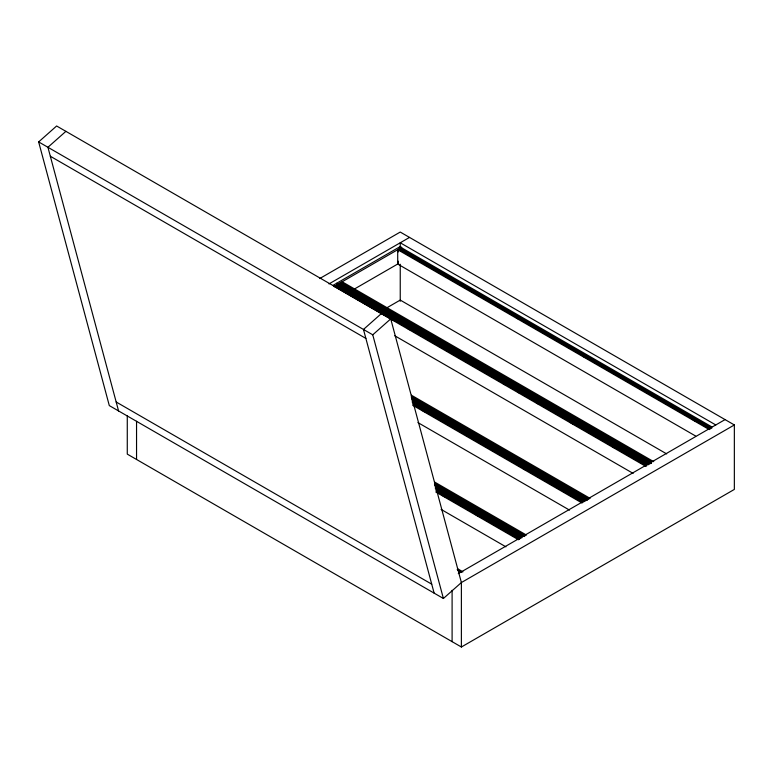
<?xml version="1.0" encoding="UTF-8"?>
<svg xmlns="http://www.w3.org/2000/svg" width="773" height="773" viewBox="0 0 773 773"><rect width="100%" height="100%" fill="white"/><g stroke="black" fill="none" stroke-linecap="round" stroke-linejoin="round"><path stroke-width="1.16" d="M461.384 647.011L734.35 489.415L734.35 424.957L461.384 582.552L443.402 598.486L109.302 405.593L38.65 141.923L56.622 125.989L390.732 318.882L461.384 582.552L461.384 647.011L127.274 454.118L127.274 415.922M65.908 131.342L47.926 147.285L118.578 410.956M381.447 313.519L363.474 329.462L434.126 593.133M443.402 598.486L372.76 334.815L390.732 318.882M319.713 278.551L400.24 232.055L734.35 424.957M328.989 283.913L409.526 237.417M333.279 285.218L400.24 246.548L401.709 247.399L333.936 286.522M648.209 464.853L336.642 284.966L337.154 287.208L646.634 465.887M711.817 428.126L400.25 248.249L400.25 249.293L400.752 248.993L405.98 252.017M341.086 284.937L341.589 284.638L651.069 463.317M400.25 250.781L400.752 250.491L709.189 428.561M353.744 289.411L398.578 263.525M386.693 307.905L400.24 300.079L666.684 453.906M458.283 573.624L725.074 419.594M715.788 424.957L400.24 242.77L400.24 247.553M401.322 247.621L711.846 426.909M409.12 253.824L411.207 255.032M413.304 256.24L424.802 262.878M427.942 264.695L434.213 268.308M436.301 269.516L439.441 271.333M442.571 273.14L448.852 276.763M450.939 277.971L458.263 282.193M460.35 283.401L463.491 285.218M465.578 286.425L467.665 287.633M469.762 288.841L472.892 290.648M474.989 291.856L478.12 293.663M480.217 294.871L482.304 296.078M484.4 297.286L487.531 299.103M489.628 300.301L491.715 301.509M493.812 302.716L496.942 304.533M499.039 305.741L501.126 306.949M504.267 308.756L506.354 309.963M508.441 311.171L515.765 315.394M518.896 317.21L520.992 318.418M523.079 319.626L534.587 326.264M537.718 328.071L543.989 331.694M546.086 332.902L549.216 334.709M551.313 335.917L558.628 340.149M560.725 341.357L568.039 345.579M570.136 346.787L573.266 348.594M575.363 349.802L577.45 351.01M579.537 352.217L582.678 354.034M584.765 355.232L587.905 357.049M589.992 358.257L592.089 359.464M594.176 360.672L597.316 362.479M599.404 363.687L601.5 364.895M604.631 366.702L606.728 367.909M608.815 369.117L610.912 370.325M614.042 372.142L616.139 373.349M618.226 374.557L620.313 375.755M623.453 377.572L630.778 381.794M632.865 383.002L644.363 389.64M647.503 391.457L653.774 395.08M655.862 396.288L659.002 398.095M661.089 399.303L668.413 403.525M670.5 404.733L677.824 408.956M679.911 410.163L683.052 411.98M685.139 413.188L687.236 414.396M689.323 415.603L692.463 417.41M694.55 418.618L697.69 420.425M699.778 421.633L701.865 422.841M703.961 424.048L707.102 425.865M400.25 249.293L710.774 428.571M710.348 428.976L398.781 249.09L398.781 250.133M516.296 317.78L518.393 318.988M583.219 356.421L585.306 357.619M692.995 419.797L695.091 421.005M709.276 429.595L397.709 249.708L397.709 264.037L695.69 436.069M342.159 281.778L653.726 461.665M651.61 461.684L341.086 282.396L341.086 283.449L651.61 462.727M345.773 285.566L347.869 286.773M349.956 287.981L357.271 292.204M360.411 294.02L362.498 295.228M364.595 296.436L371.91 300.658M379.234 304.881L385.505 308.504M387.592 309.712L390.732 311.519M393.872 313.336L400.143 316.959M402.231 318.167L409.555 322.389M411.642 323.597L414.782 325.404M416.869 326.612L418.966 327.82M421.053 329.027L424.193 330.844M426.281 332.052L429.421 333.859M431.508 335.067L433.595 336.274M435.692 337.482L438.822 339.289M440.919 340.497L443.006 341.705M445.103 342.912L448.234 344.719M450.33 345.927L452.418 347.135M455.558 348.952L457.645 350.159M459.742 351.367L467.056 355.59M470.197 357.397L472.284 358.604M474.371 359.812L485.879 366.45M489.009 368.267L495.29 371.89M497.377 373.098L500.518 374.905M502.605 376.113L509.919 380.335M512.016 381.543L519.33 385.775M521.427 386.973L524.558 388.79M526.655 389.998L528.742 391.206M530.838 392.413L533.969 394.22M536.066 395.428L539.196 397.235M541.293 398.443L543.38 399.651M545.467 400.858L548.608 402.675M550.695 403.883L552.792 405.091M555.932 406.898L558.019 408.105M560.106 409.313L562.203 410.521M565.334 412.328L567.43 413.536M569.517 414.743L582.069 421.99M584.156 423.198L595.654 429.836M598.795 431.643L605.066 435.267M607.163 436.474L610.293 438.291M612.39 439.499L619.704 443.721M621.792 444.929L629.116 449.152M631.203 450.359L634.343 452.166M636.43 453.374L638.527 454.582M640.614 455.79L643.754 457.606M645.841 458.814L647.938 460.022M651.195 463.133L339.618 283.247L339.618 284.29M357.812 294.59L359.899 295.798M391.273 313.915L394.404 315.722M467.597 357.976L469.684 359.184M534.51 396.607L536.597 397.815M543.921 402.037L546.009 403.245M644.286 459.993L646.383 461.201M338.545 283.865L650.112 463.752M336.642 283.276L338.11 284.116M337.714 284.348L649.291 464.225M338.197 286.319L344.468 289.943M347.608 291.75L359.107 298.397M361.204 299.605L368.518 303.828M370.605 305.035L373.746 306.842M375.833 308.05L377.929 309.258M380.016 310.466L383.157 312.273M385.244 313.48L387.341 314.688M389.428 315.896L392.568 317.713M394.655 318.92L397.795 320.727M399.883 321.935L401.979 323.143M404.066 324.351L407.207 326.158M409.294 327.366L411.381 328.573M414.521 330.39L416.608 331.598M418.705 332.805L420.792 334.004M423.933 335.82L426.02 337.028M429.16 338.835L431.247 340.043M433.344 341.251L440.658 345.473M442.755 346.681L444.842 347.889M447.982 349.705L454.253 353.329M456.341 354.536L468.892 361.774M470.979 362.981L478.303 367.204M480.391 368.412L483.531 370.228M485.618 371.436L487.705 372.644M489.802 373.852L492.932 375.659M495.029 376.866L497.116 378.074M499.213 379.282L502.344 381.089M504.44 382.297L507.571 384.113M509.668 385.321L511.755 386.529M513.852 387.727L516.982 389.544M519.079 390.752L521.166 391.959M524.307 393.766L526.394 394.974M528.481 396.182L535.805 400.404M538.945 402.221L541.032 403.429M543.119 404.637L550.444 408.859M552.531 410.067L554.628 411.275M557.758 413.082L564.029 416.705M566.126 417.913L573.44 422.135M575.537 423.343L578.668 425.16M580.765 426.367L588.079 430.59M590.176 431.798L593.306 433.605M595.403 434.812L597.49 436.02M599.577 437.228L602.718 439.045M604.805 440.252L606.902 441.451M610.042 443.267L612.129 444.475M614.216 445.683L617.356 447.49M619.444 448.698L621.54 449.905M623.627 451.113L626.768 452.92M628.855 454.128L630.952 455.336M634.082 457.152L636.179 458.36M638.266 459.568L645.581 463.79M336.642 286.01L646.122 464.689M646.75 465.694L335.182 285.807L335.182 286.86M393.099 320.099L395.196 321.307M407.738 328.544L409.835 329.752M502.885 383.476L504.972 384.683M517.524 391.93L519.611 393.138M536.336 402.791L538.433 403.999M569.798 422.116L572.938 423.923M612.66 446.862L614.757 448.069M334.11 286.425L645.677 466.312M394.752 335.762L633.126 473.395M38.65 141.923L372.76 334.815M50.332 156.243L365.88 338.429M411.333 395.167L590.128 498.382M411.313 396.385L589.055 499M417.043 400.153L420.183 401.97M422.271 403.177L429.595 407.4M431.682 408.608L434.822 410.415M436.909 411.623L439.006 412.83M441.093 414.038L444.233 415.855M446.321 417.062L448.408 418.27M450.504 419.478L453.635 421.285M455.732 422.493L458.862 424.3M460.959 425.508L463.046 426.715M465.143 427.923L468.274 429.74M470.371 430.938L472.458 432.146M475.598 433.962L477.685 435.17M479.782 436.378L487.096 440.6M490.237 442.407L492.324 443.615M494.411 444.823L501.735 449.055M503.822 450.263L505.919 451.471M509.049 453.278L515.33 456.901M517.417 458.109L524.732 462.331M526.828 463.539L529.959 465.346M532.056 466.554L539.37 470.786M541.467 471.994L544.598 473.801M546.695 475.009L548.782 476.216M550.878 477.424L554.009 479.231M556.106 480.439L558.193 481.647M560.28 482.854L563.42 484.661M565.507 485.869L568.648 487.686M570.745 488.894L572.832 490.101M574.919 491.309L578.059 493.116M580.146 494.324L582.243 495.532M585.374 497.339L587.47 498.546M411.313 397.428L588.002 499.445M411.941 398.443L587.586 499.851M411.816 398.626L587.47 500.044M454.176 423.672L456.263 424.879M468.815 432.126L470.902 433.334M487.637 442.987L489.724 444.195M563.961 487.058L566.049 488.256M411.912 399.66L586.514 500.469M412.125 400.743L585.683 500.952M412.096 401.97L584.61 501.571M414.695 403.931L416.792 405.139M419.923 406.946L422.019 408.154M424.106 409.361L427.247 411.168M429.334 412.376L431.421 413.584M433.518 414.792L436.648 416.608M438.745 417.816L440.832 419.024M443.973 420.831L446.06 422.039M448.156 423.246L460.698 430.493M462.795 431.692L474.293 438.339M477.424 440.146L483.705 443.77M485.792 444.977L488.932 446.784M491.019 447.992L498.343 452.224M500.431 453.422L507.745 457.655M509.842 458.862L512.972 460.669M515.069 461.877L517.156 463.085M519.253 464.293L522.384 466.1M524.481 467.307L526.568 468.515M529.708 470.332L531.795 471.54M533.892 472.747L537.022 474.554M539.119 475.762L541.206 476.97M544.347 478.777L546.434 479.985M548.521 481.193L550.618 482.4M553.758 484.217L555.845 485.415M557.932 486.623L560.029 487.831M563.159 489.647L570.484 493.87M572.571 495.078L581.982 500.508M413.14 403.622L583.567 502.015M412.724 404.018L582.098 501.812M413.652 404.81L581.982 501.996M422.551 410.54L424.648 411.748M522.925 468.486L525.012 469.694M412.695 405.245L582.069 503.03M417.922 422.589L569.527 510.112M434.513 481.985L526.519 535.109M434.484 483.212L525.447 535.728M437.083 485.164L440.224 486.98M442.311 488.188L449.635 492.411M451.722 493.618L459.046 497.841M461.133 499.049L464.273 500.865M466.361 502.073L468.448 503.281M470.544 504.489L473.675 506.296M475.772 507.503L477.859 508.711M480.999 510.518L483.086 511.726M485.183 512.934L488.314 514.75M490.411 515.958L492.498 517.166M495.638 518.973L497.725 520.181M499.822 521.389L501.909 522.596M505.049 524.403L507.136 525.611M509.223 526.819L511.32 528.027M514.46 529.834L521.775 534.066M434.484 484.256L524.403 536.172M435.112 485.26L523.988 536.568M434.996 485.454L522.819 536.153M474.216 508.682L476.303 509.89M435.083 486.488L521.862 536.588M435.305 487.57L522.084 537.67M435.276 488.797L521.012 538.288M438.919 491.357L442.059 493.164M444.146 494.372L447.287 496.189M449.374 497.387L451.461 498.595M453.558 499.802L456.688 501.619M458.785 502.827L460.872 504.035M464.013 505.842L466.1 507.049M468.196 508.257L475.511 512.48M482.835 516.712L494.334 523.35M497.474 525.157L503.745 528.78M505.832 529.988L513.156 534.211M515.243 535.418L518.383 537.235M436.32 490.44L519.958 538.733M435.904 490.845L519.543 539.139M436.832 491.638L519.427 539.322M442.591 495.551L444.688 496.759M476.052 514.866L478.139 516.074M435.875 492.072L518.47 539.757M441.103 509.407L505.929 546.84M457.693 568.812L462.921 571.827M457.201 569.421L461.384 571.836M457.664 570.03L461.848 572.445M116.182 401.989L431.721 584.166M452.099 590.321L452.099 641.658M400.752 248.993L400.752 250.491M400.24 264.26L400.24 301.267M398.259 250.442L398.259 251.93M398.259 261.187L398.259 262.675M341.589 283.15L341.589 284.638M136.55 421.275L136.55 459.481"/></g></svg>
